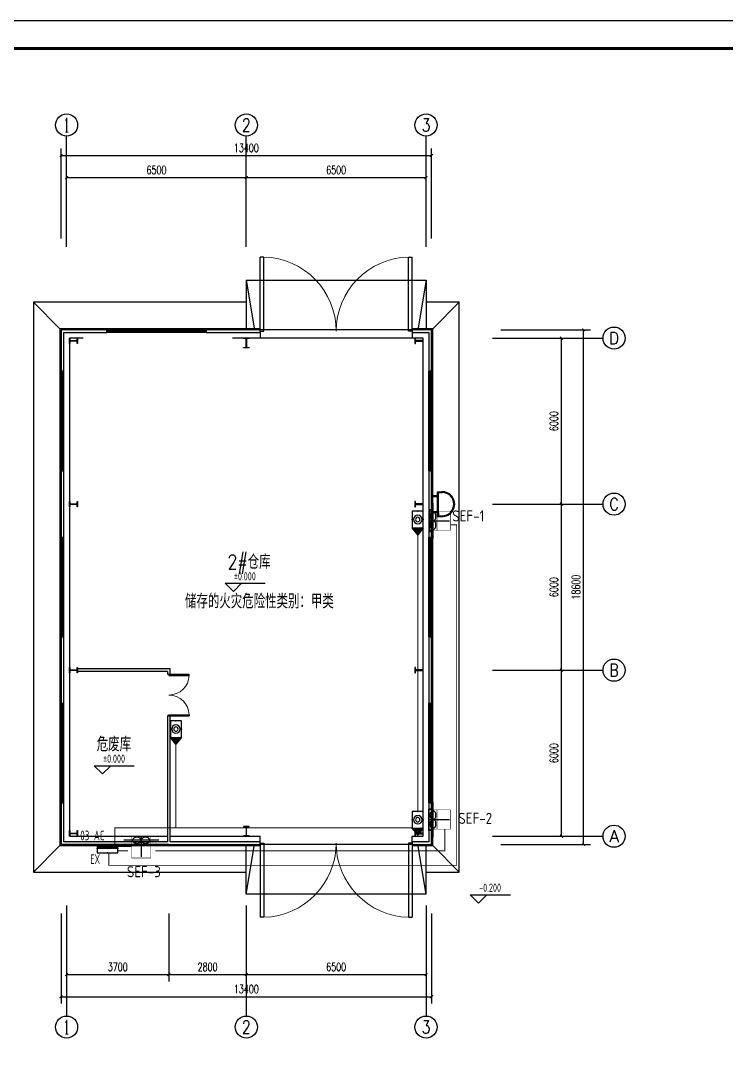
# Model space of a CAD drawing. Extents: x 1151645 to 1632247, y -116298 to 25377.
# Drawn here: x 1447009 to 1472523, y -79163 to -41598 of the extents above; entities that cross this region are included whole.
import ezdxf
from ezdxf.enums import TextEntityAlignment as Align

# ---------------------------------------------------------------- set-up
doc = ezdxf.new("R2010")
doc.units = 0
doc.header["$LTSCALE"] = 1000
doc.header["$MEASUREMENT"] = 0
doc.linetypes.add('CENTER2', pattern=[1.125, 0.75, -0.125, 0.125, -0.125])
doc.layers.get('0').update_dxf_attribs({"linetype": 'CONTINUOUS'})
doc.layers.get('Defpoints').update_dxf_attribs({"linetype": 'CONTINUOUS'})
for name, color, linetype in [('AXIS_TEXT', 7, 'CONTINUOUS'), ('DUCT-排烟中心线', 5, 'CENTER2'), ('DUCT-排烟管', 2, 'CONTINUOUS'), ('EQUIP-照明', 3, 'CONTINUOUS'), ('EQUIP-箱柜', 3, 'CONTINUOUS'), ('PUB_TITLE', 4, 'CONTINUOUS'), ('TH_TEXT', 7, 'CONTINUOUS'), ('WIRE-照明', 1, 'CONTINUOUS'), ('建筑底图', 251, 'CONTINUOUS'), ('电气文字', 7, 'CONTINUOUS')]:
    doc.layers.add(name, color=color, linetype=linetype)
doc.styles.add('_HZTXT', font='txt.shx', dxfattribs={"width": 0.8, "bigfont": 'HZTXT.shx'})
doc.styles.add('_TCH_AXIS', font='COMPLEX', dxfattribs={"bigfont": 'GBCBIG'})
doc.styles.add('_TCH_DIM', font='sceie.shx', dxfattribs={"bigfont": 'sceic.shx'})
doc.styles.add('_TCH_DIM_T3', font='SIMPLEX', dxfattribs={"width": 0.705882, "bigfont": 'GBCBIG'})
doc.styles.add('_TEL_DIM', font='SIMPLEX', dxfattribs={"width": 0.8, "height": 3.5, "bigfont": 'HZTXT'})
doc.styles.add('COMPLEX', font='COMPLEX')
doc.styles.add('SCEI', font='sceie.shx', dxfattribs={"width": 0.75, "bigfont": 'sceic.shx'})
doc.styles.add('sceie', font='sceie.shx', dxfattribs={"width": 0.7, "bigfont": 'sceic.shx'})
doc.styles.get("Standard").update_dxf_attribs({"font": 'GBENOR', "bigfont": 'GBCBIG'})
doc.dimstyles.new('_TCH_ARCH&&100', dxfattribs={"dimtxt": 297.5, "dimasz": 100, "dimexe": 250, "dimexo": 300, "dimgap": 126.25, "dimtad": 1, "dimdec": 0, "dimzin": 0, "dimdsep": 46, "dimtxsty": '_TCH_DIM_T3', "dimblk": 'ARCHTICK', "dimcen": 0.09, "dimclrt": 7, "dimazin": 2, "dimtfac": 1, "dimtdec": 0, "dimtix": 1, "dimtmove": 2, "dimatfit": 3, "dimfxl": 0, "dimtolj": 1, "dimtzin": 0, "dimarcsym": 0})

# ---------------------------------------------------------------- blocks, each defined once
blk = doc.blocks.new('SEF-550')
at = {"color": 2}
blk.add_line((-150, 630, -5400), (-150, -630, -5400), dxfattribs=at)
at = {"color": 2, "const_width": 20, "elevation": -2700}
blk.add_lwpolyline([(-300, 350), (-300, -350)], dxfattribs=at)
for centre in [(-150, 158, -2700), (-150, -157, -2700)]:
    blk.add_ellipse(centre, major_axis=(0, -158), ratio=0.68873)
at = {"layer": 'DUCT-排烟中心线'}
blk.add_line((0, 0), (-790, 0), dxfattribs=at)
at = {"layer": 'DUCT-排烟管', "const_width": 15}
for points in [[(0, 350), (-790, 350)], [(-790, 350), (-790, -350)], [(0, -350), (0, 350)], [(-790, -350), (0, -350)]]:
    blk.add_lwpolyline(points, dxfattribs=at)
blk = doc.blocks.new('*X44')
at = {"color": 0}
for p, q in [((-250, 33), (-183, 100)), ((-250, 68), (-218, 100)), ((-247, 0), (-147, 100)), ((-212, 0), (-112, 100)), ((-177, 0), (-77, 100)), ((-141, 0), (-41, 100)), ((-106, 0), (-6, 100)), ((-71, 0), (29, 100)), ((-35, 0), (65, 100)), ((0, 0), (100, 100)), ((35, 0), (135, 100)), ((71, 0), (171, 100)), ((106, 0), (206, 100)), ((141, 0), (241, 100)), ((177, 0), (250, 73)), ((212, 0), (250, 38)), ((247, 0), (250, 3))]:
    blk.add_line(p, q, dxfattribs=at)
blk = doc.blocks.new('$equip$00002929')
for p, q in [((-0.75, 0.6), (-0.75, 0)), ((0.75, 0.6), (-0.75, 0.6)), ((-0.75, 0.3), (0.75, 0.3)), ((-0.75, 0), (0.75, 0)), ((0.75, 0), (0.75, 0.6))]:
    blk.add_line(p, q)
for points, const_width in [([(-0.75, 0.15), (0.75, 0.15)], 0.3), ([(-0.75, 0.6), (-0.75, 0), (0.75, 0), (0.75, 0.6), (-0.75, 0.6), (-0.75, 0)], 0.04)]:
    blk.add_lwpolyline(points, dxfattribs=dict(const_width=const_width))
for p in [(-0.75, 0.3), (0, 0.6), (0, 0), (0.75, 0.3)]:
    blk.add_point(p)
at = {"xscale": 0.00300000000061118, "yscale": 0.00300000000061118, "zscale": 0.00300000000061118}
blk.add_blockref('*X44', (0, 0), dxfattribs=at)
at = {"color": 7, "style": '_TEL_DIM', "flags": 1}
for tag in ['A', 'REMARK']:
    blk.add_attdef(tag, text='', height=0.00002, dxfattribs=at).set_placement((0, 0), align=Align.MIDDLE_CENTER)
blk = doc.blocks.new('*X41')
at = {"color": 0}
for p, q in [((23.61, 4.52), (23.72, 4.62)), ((23.85, 4.22), (24.25, 4.62)), ((24.08, 3.93), (24.78, 4.62)), ((24.32, 3.64), (25.31, 4.62)), ((24.55, 3.34), (25.84, 4.62)), ((24.79, 3.05), (26.37, 4.62)), ((25.03, 2.75), (26.9, 4.62)), ((25.26, 2.46), (27.43, 4.62)), ((25.5, 2.16), (25.81, 2.47))]:
    blk.add_line(p, q, dxfattribs=at)
blk = doc.blocks.new('$equip_U$00000072(DK-WAIX2)')
at = {"linetype": 'Continuous'}
for p, q in [((0, 1.7), (-0.4, 1.2)), ((0.4, 1.2), (0, 1.7)), ((-0.4, 0), (-0.4, 1.2)), ((-0.4, 1.2), (0.4, 1.2)), ((0.4, 1.2), (0.4, 0)), ((0.4, 0), (-0.4, 0))]:
    blk.add_line(p, q, dxfattribs=at)
for radius in [0.307, 0.16]:
    blk.add_circle((0.001, 0.597), radius, dxfattribs=at)
for p in [(0, 1.7), (-0.4, 0.6), (0, 0), (0.4, 0.6)]:
    blk.add_point(p)
at = {"linetype": 'Continuous', "xscale": 0.2, "yscale": 0.2, "zscale": 0.2, "rotation": 180}
blk.add_blockref('*X41', (5.106, 2.125), dxfattribs=at)
at = {"color": 7, "style": '_TEL_DIM', "flags": 1}
for tag in ['A', 'REMARK']:
    blk.add_attdef(tag, text='', height=0.00002, dxfattribs=at).set_placement((0, 0), align=Align.MIDDLE_CENTER)
blk = doc.blocks.new('$equip_U$00000072(WIN-01803291107)')
at = {"ltscale": 100}
blk.add_point((0.001, -0.597), dxfattribs=at)
at = {"xscale": -1}
blk.add_blockref('$equip_U$00000072(DK-WAIX2)', (0.001, -0.597), dxfattribs=at)
at = {"color": 7, "style": '_TEL_DIM', "flags": 1}
for tag in ['A', 'REMARK']:
    blk.add_attdef(tag, text='', height=0.00002, dxfattribs=at).set_placement((0, 0), align=Align.MIDDLE_CENTER)
blk = doc.blocks.new('_AXISO')
blk.add_circle((0, 0), 0.5)
at = {"layer": 'AXIS_TEXT', "style": 'COMPLEX', "width": 1.041667}
blk.add_attdef('A', text='', height=0.56, dxfattribs=at).set_placement((-0.25, -0.28), (0.25, -0.28), align=Align.FIT)
blk = doc.blocks.new('$DorLib2D$00000002')
for p, q in [((-0.5, 0), (-0.5, 0.4875)), ((-0.475, 0.4875), (-0.5, 0.4875)), ((-0.475, 0), (-0.475, 0.4875)), ((0.475, 0), (0.475, 0.4875)), ((0.475, 0.4875), (0.5, 0.4875)), ((0.5, 0), (0.5, 0.4875)), ((-0.5, 0), (-0.475, 0)), ((0.5, 0), (0.475, 0))]:
    blk.add_line(p, q)
at = {"lineweight": 13}
for centre, start, end in [((-0.4875, 0), 0, 88.53072), ((0.4875, 0), 91.46928, 180)]:
    blk.add_arc(centre, 0.4875, start, end, dxfattribs=at)
blk = doc.blocks.new('$TCHSYS$WIN2D')
for p, q in [((-0.5, 0.5), (0.5, 0.5)), ((-0.5, 0.5), (-0.5, -0.5)), ((0.5, 0.5), (0.5, -0.5)), ((0.5, 0.167), (-0.5, 0.167)), ((0.5, -0.167), (-0.5, -0.167)), ((-0.5, -0.5), (0.5, -0.5))]:
    blk.add_line(p, q)
blk = doc.blocks.new('_ArchTick')
at = {"color": 0, "linetype": 'ByBlock', "const_width": 0.4}
blk.add_lwpolyline([(-0.5, -0.5), (0.5, 0.5)], dxfattribs=at)
blk = doc.blocks.new('*D163')
at = {"layer": 'Defpoints', "color": 0, "transparency": 16777216}
for p in [(1455166, -47267), (1448666, -49767), (1455166, -49767)]:
    blk.add_point(p, dxfattribs=at)
at = {"layer": '建筑底图', "color": 0, "lineweight": -2, "transparency": 16777216}
for p, q in [((1448666, -49467), (1448666, -47017)), ((1448666, -47267), (1455166, -47267)), ((1455166, -49467), (1455166, -47017))]:
    blk.add_line(p, q, dxfattribs=at)
at = {"layer": '建筑底图', "color": 0, "lineweight": -2, "transparency": 16777216, "xscale": 100, "yscale": 100, "zscale": 100, "rotation": 180}
blk.add_blockref('_ArchTick', (1448666, -47267), dxfattribs=at)
at = {"layer": '建筑底图', "color": 0, "lineweight": -2, "transparency": 16777216, "xscale": 100, "yscale": 100, "zscale": 100}
blk.add_blockref('_ArchTick', (1455166, -47267), dxfattribs=at)
at = {"layer": '建筑底图', "color": 7, "transparency": 16777216, "insert": (1451916, -46992), "char_height": 297.5, "attachment_point": 5, "style": '_TCH_DIM_T3'}
blk.add_mtext('\\A1;6500', dxfattribs=at)
blk = doc.blocks.new('*D164')
at = {"layer": 'Defpoints', "color": 0, "transparency": 16777216}
for p in [(1461666, -47267), (1455166, -49767), (1461666, -49767)]:
    blk.add_point(p, dxfattribs=at)
at = {"layer": '建筑底图', "color": 0, "lineweight": -2, "transparency": 16777216}
for p, q in [((1455166, -49467), (1455166, -47017)), ((1455166, -47267), (1461666, -47267)), ((1461666, -49467), (1461666, -47017))]:
    blk.add_line(p, q, dxfattribs=at)
at = {"layer": '建筑底图', "color": 0, "lineweight": -2, "transparency": 16777216, "xscale": 100, "yscale": 100, "zscale": 100, "rotation": 180}
blk.add_blockref('_ArchTick', (1455166, -47267), dxfattribs=at)
at = {"layer": '建筑底图', "color": 0, "lineweight": -2, "transparency": 16777216, "xscale": 100, "yscale": 100, "zscale": 100}
blk.add_blockref('_ArchTick', (1461666, -47267), dxfattribs=at)
at = {"layer": '建筑底图', "color": 7, "transparency": 16777216, "insert": (1458416, -46992), "char_height": 297.5, "attachment_point": 5, "style": '_TCH_DIM_T3'}
blk.add_mtext('\\A1;6500', dxfattribs=at)
blk = doc.blocks.new('*D165')
at = {"layer": 'Defpoints', "color": 0, "transparency": 16777216}
for p in [(1461866, -46467), (1448466, -49767), (1461866, -49767)]:
    blk.add_point(p, dxfattribs=at)
at = {"layer": '建筑底图', "color": 0, "lineweight": -2, "transparency": 16777216}
for p, q in [((1448466, -49467), (1448466, -46217)), ((1448466, -46467), (1461866, -46467)), ((1461866, -49467), (1461866, -46217))]:
    blk.add_line(p, q, dxfattribs=at)
at = {"layer": '建筑底图', "color": 0, "lineweight": -2, "transparency": 16777216, "xscale": 100, "yscale": 100, "zscale": 100, "rotation": 180}
blk.add_blockref('_ArchTick', (1448466, -46467), dxfattribs=at)
at = {"layer": '建筑底图', "color": 0, "lineweight": -2, "transparency": 16777216, "xscale": 100, "yscale": 100, "zscale": 100}
blk.add_blockref('_ArchTick', (1461866, -46467), dxfattribs=at)
at = {"layer": '建筑底图', "color": 7, "transparency": 16777216, "insert": (1455166, -46192), "char_height": 297.5, "attachment_point": 5, "style": '_TCH_DIM_T3'}
blk.add_mtext('\\A1;13400', dxfattribs=at)
blk = doc.blocks.new('*D166')
at = {"layer": 'Defpoints', "color": 0, "transparency": 16777216}
for p in [(1448666, -73567), (1452366, -73567), (1452366, -76067)]:
    blk.add_point(p, dxfattribs=at)
at = {"layer": '建筑底图', "color": 0, "lineweight": -2, "transparency": 16777216}
for p, q in [((1448666, -73867), (1448666, -76317)), ((1452366, -73867), (1452366, -76317)), ((1448666, -76067), (1452366, -76067))]:
    blk.add_line(p, q, dxfattribs=at)
at = {"layer": '建筑底图', "color": 0, "lineweight": -2, "transparency": 16777216, "xscale": 100, "yscale": 100, "zscale": 100, "rotation": 180}
blk.add_blockref('_ArchTick', (1448666, -76067), dxfattribs=at)
at = {"layer": '建筑底图', "color": 0, "lineweight": -2, "transparency": 16777216, "xscale": 100, "yscale": 100, "zscale": 100}
blk.add_blockref('_ArchTick', (1452366, -76067), dxfattribs=at)
at = {"layer": '建筑底图', "color": 7, "transparency": 16777216, "insert": (1450516, -75792), "char_height": 297.5, "attachment_point": 5, "style": '_TCH_DIM_T3'}
blk.add_mtext('\\A1;3700', dxfattribs=at)
blk = doc.blocks.new('*D167')
at = {"layer": 'Defpoints', "color": 0, "transparency": 16777216}
for p in [(1452366, -73567), (1455166, -73567), (1455166, -76067)]:
    blk.add_point(p, dxfattribs=at)
at = {"layer": '建筑底图', "color": 0, "lineweight": -2, "transparency": 16777216}
for p, q in [((1452366, -73867), (1452366, -76317)), ((1455166, -73867), (1455166, -76317)), ((1452366, -76067), (1455166, -76067))]:
    blk.add_line(p, q, dxfattribs=at)
at = {"layer": '建筑底图', "color": 0, "lineweight": -2, "transparency": 16777216, "xscale": 100, "yscale": 100, "zscale": 100, "rotation": 180}
blk.add_blockref('_ArchTick', (1452366, -76067), dxfattribs=at)
at = {"layer": '建筑底图', "color": 0, "lineweight": -2, "transparency": 16777216, "xscale": 100, "yscale": 100, "zscale": 100}
blk.add_blockref('_ArchTick', (1455166, -76067), dxfattribs=at)
at = {"layer": '建筑底图', "color": 7, "transparency": 16777216, "insert": (1453766, -75792), "char_height": 297.5, "attachment_point": 5, "style": '_TCH_DIM_T3'}
blk.add_mtext('\\A1;2800', dxfattribs=at)
blk = doc.blocks.new('*D168')
at = {"layer": 'Defpoints', "color": 0, "transparency": 16777216}
for p in [(1455166, -73567), (1461666, -73567), (1461666, -76067)]:
    blk.add_point(p, dxfattribs=at)
at = {"layer": '建筑底图', "color": 0, "lineweight": -2, "transparency": 16777216}
for p, q in [((1455166, -73867), (1455166, -76317)), ((1461666, -73867), (1461666, -76317)), ((1455166, -76067), (1461666, -76067))]:
    blk.add_line(p, q, dxfattribs=at)
at = {"layer": '建筑底图', "color": 0, "lineweight": -2, "transparency": 16777216, "xscale": 100, "yscale": 100, "zscale": 100, "rotation": 180}
blk.add_blockref('_ArchTick', (1455166, -76067), dxfattribs=at)
at = {"layer": '建筑底图', "color": 0, "lineweight": -2, "transparency": 16777216, "xscale": 100, "yscale": 100, "zscale": 100}
blk.add_blockref('_ArchTick', (1461666, -76067), dxfattribs=at)
at = {"layer": '建筑底图', "color": 7, "transparency": 16777216, "insert": (1458416, -75792), "char_height": 297.5, "attachment_point": 5, "style": '_TCH_DIM_T3'}
blk.add_mtext('\\A1;6500', dxfattribs=at)
blk = doc.blocks.new('*D169')
at = {"layer": 'Defpoints', "color": 0, "transparency": 16777216}
for p in [(1448466, -73567), (1461866, -73567), (1461866, -76867)]:
    blk.add_point(p, dxfattribs=at)
at = {"layer": '建筑底图', "color": 0, "lineweight": -2, "transparency": 16777216}
for p, q in [((1448466, -73867), (1448466, -77117)), ((1461866, -73867), (1461866, -77117)), ((1448466, -76867), (1461866, -76867))]:
    blk.add_line(p, q, dxfattribs=at)
at = {"layer": '建筑底图', "color": 0, "lineweight": -2, "transparency": 16777216, "xscale": 100, "yscale": 100, "zscale": 100, "rotation": 180}
blk.add_blockref('_ArchTick', (1448466, -76867), dxfattribs=at)
at = {"layer": '建筑底图', "color": 0, "lineweight": -2, "transparency": 16777216, "xscale": 100, "yscale": 100, "zscale": 100}
blk.add_blockref('_ArchTick', (1461866, -76867), dxfattribs=at)
at = {"layer": '建筑底图', "color": 7, "transparency": 16777216, "insert": (1455166, -76592), "char_height": 297.5, "attachment_point": 5, "style": '_TCH_DIM_T3'}
blk.add_mtext('\\A1;13400', dxfattribs=at)
blk = doc.blocks.new('*D170')
at = {"layer": 'Defpoints', "color": 0, "transparency": 16777216}
for p in [(1464066, -53067), (1466566, -53067), (1464066, -59067)]:
    blk.add_point(p, dxfattribs=at)
at = {"layer": '建筑底图', "color": 0, "lineweight": -2, "transparency": 16777216}
for p, q in [((1464366, -53067), (1466816, -53067)), ((1466566, -59067), (1466566, -53067)), ((1464366, -59067), (1466816, -59067))]:
    blk.add_line(p, q, dxfattribs=at)
at = {"layer": '建筑底图', "color": 0, "lineweight": -2, "transparency": 16777216, "xscale": 100, "yscale": 100, "zscale": 100}
for p, rotation in [((1466566, -53067), 90), ((1466566, -59067), 270)]:
    blk.add_blockref('_ArchTick', p, dxfattribs=dict(at, rotation=rotation))
at = {"layer": '建筑底图', "color": 7, "transparency": 16777216, "insert": (1466291, -56067), "char_height": 297.5, "attachment_point": 5, "rotation": 90, "style": '_TCH_DIM_T3'}
blk.add_mtext('\\A1;6000', dxfattribs=at)
blk = doc.blocks.new('*D171')
at = {"layer": 'Defpoints', "color": 0, "transparency": 16777216}
for p in [(1464066, -59067), (1466566, -59067), (1464066, -65067)]:
    blk.add_point(p, dxfattribs=at)
at = {"layer": '建筑底图', "color": 0, "lineweight": -2, "transparency": 16777216}
for p, q in [((1464366, -59067), (1466816, -59067)), ((1466566, -65067), (1466566, -59067)), ((1464366, -65067), (1466816, -65067))]:
    blk.add_line(p, q, dxfattribs=at)
at = {"layer": '建筑底图', "color": 0, "lineweight": -2, "transparency": 16777216, "xscale": 100, "yscale": 100, "zscale": 100}
for p, rotation in [((1466566, -59067), 90), ((1466566, -65067), 270)]:
    blk.add_blockref('_ArchTick', p, dxfattribs=dict(at, rotation=rotation))
at = {"layer": '建筑底图', "color": 7, "transparency": 16777216, "insert": (1466291, -62067), "char_height": 297.5, "attachment_point": 5, "rotation": 90, "style": '_TCH_DIM_T3'}
blk.add_mtext('\\A1;6000', dxfattribs=at)
blk = doc.blocks.new('*D172')
at = {"layer": 'Defpoints', "color": 0, "transparency": 16777216}
for p in [(1464066, -65067), (1466566, -65067), (1464066, -71067)]:
    blk.add_point(p, dxfattribs=at)
at = {"layer": '建筑底图', "color": 0, "lineweight": -2, "transparency": 16777216}
for p, q in [((1464366, -65067), (1466816, -65067)), ((1466566, -71067), (1466566, -65067)), ((1464366, -71067), (1466816, -71067))]:
    blk.add_line(p, q, dxfattribs=at)
at = {"layer": '建筑底图', "color": 0, "lineweight": -2, "transparency": 16777216, "xscale": 100, "yscale": 100, "zscale": 100}
for p, rotation in [((1466566, -65067), 90), ((1466566, -71067), 270)]:
    blk.add_blockref('_ArchTick', p, dxfattribs=dict(at, rotation=rotation))
at = {"layer": '建筑底图', "color": 7, "transparency": 16777216, "insert": (1466291, -68067), "char_height": 297.5, "attachment_point": 5, "rotation": 90, "style": '_TCH_DIM_T3'}
blk.add_mtext('\\A1;6000', dxfattribs=at)
blk = doc.blocks.new('*D173')
at = {"layer": 'Defpoints', "color": 0, "transparency": 16777216}
for p in [(1464066, -52767), (1467366, -52767), (1464066, -71367)]:
    blk.add_point(p, dxfattribs=at)
at = {"layer": '建筑底图', "color": 0, "lineweight": -2, "transparency": 16777216}
for p, q in [((1464366, -52767), (1467616, -52767)), ((1467366, -71367), (1467366, -52767)), ((1464366, -71367), (1467616, -71367))]:
    blk.add_line(p, q, dxfattribs=at)
at = {"layer": '建筑底图', "color": 0, "lineweight": -2, "transparency": 16777216, "xscale": 100, "yscale": 100, "zscale": 100}
for p, rotation in [((1467366, -52767), 90), ((1467366, -71367), 270)]:
    blk.add_blockref('_ArchTick', p, dxfattribs=dict(at, rotation=rotation))
at = {"layer": '建筑底图', "color": 7, "transparency": 16777216, "insert": (1467091, -62067), "char_height": 297.5, "attachment_point": 5, "rotation": 90, "style": '_TCH_DIM_T3'}
blk.add_mtext('\\A1;18600', dxfattribs=at)

msp = doc.modelspace()

# ---------------------------------------------------------------- hatches: boundary and pattern name
at = {"layer": '建筑底图'}
for points in [[(1448466.2, -52766.8), (1448466.2, -54266.8), (1448496.2, -54236.8), (1448496.2, -52796.8)], [(1450116.2, -52766.8), (1448466.2, -52766.8), (1448496.2, -52796.8), (1450086.2, -52796.8)], [(1448566.2, -54266.8), (1448566.2, -52866.8), (1448536.2, -52836.8), (1448536.2, -54236.8)], [(1448566.2, -52866.8), (1450116.2, -52866.8), (1450086.2, -52836.8), (1448536.2, -52836.8)], [(1450116.2, -52866.8), (1450116.2, -52766.8), (1450086.2, -52796.8), (1450086.2, -52836.8)], [(1455666.2, -52766.8), (1453716.2, -52766.8), (1453746.2, -52796.8), (1455636.2, -52796.8)], [(1453716.2, -52766.8), (1453716.2, -52866.8), (1453746.2, -52836.8), (1453746.2, -52796.8)], [(1453716.2, -52866.8), (1455666.2, -52866.8), (1455636.2, -52836.8), (1453746.2, -52836.8)], [(1455666.2, -52866.8), (1455666.2, -52766.8), (1455636.2, -52796.8), (1455636.2, -52836.8)], [(1461866.2, -52766.8), (1461166.2, -52766.8), (1461196.2, -52796.8), (1461836.2, -52796.8)], [(1461166.2, -52766.8), (1461166.2, -52866.8), (1461196.2, -52836.8), (1461196.2, -52796.8)], [(1461166.2, -52866.8), (1461766.2, -52866.8), (1461796.2, -52836.8), (1461196.2, -52836.8)], [(1461766.2, -52866.8), (1461766.2, -54266.8), (1461796.2, -54236.8), (1461796.2, -52836.8)], [(1461866.2, -54266.8), (1461866.2, -52766.8), (1461836.2, -52796.8), (1461836.2, -54236.8)], [(1449050.2, -53156.8), (1449050.2, -53066.8), (1449066.2, -53066.8), (1449066.2, -53266.8), (1449050.2, -53266.8), (1449050.2, -53176.8), (1448782.2, -53176.8), (1448782.2, -53266.8), (1448766.2, -53266.8), (1448766.2, -53066.8), (1448782.2, -53066.8), (1448782.2, -53156.8)], [(1455156.3, -53082.8), (1455066.3, -53082.8), (1455066.3, -53066.8), (1455266.3, -53066.8), (1455266.3, -53082.8), (1455176.3, -53082.8), (1455176.3, -53400.8), (1455266.3, -53400.8), (1455266.3, -53416.8), (1455066.3, -53416.8), (1455066.3, -53400.8), (1455156.3, -53400.8)], [(1461282.2, -53156.8), (1461282.2, -53066.8), (1461266.2, -53066.8), (1461266.2, -53266.8), (1461282.2, -53266.8), (1461282.2, -53176.8), (1461550.2, -53176.8), (1461550.2, -53266.8), (1461566.2, -53266.8), (1461566.2, -53066.8), (1461550.2, -53066.8), (1461550.2, -53156.8)], [(1448466.2, -54266.8), (1448566.2, -54266.8), (1448536.2, -54236.8), (1448496.2, -54236.8)], [(1461766.2, -54266.8), (1461866.2, -54266.8), (1461836.2, -54236.8), (1461796.2, -54236.8)], [(1448566.2, -57866.8), (1448466.2, -57866.8), (1448496.2, -57896.8), (1448536.2, -57896.8)], [(1448466.2, -57866.8), (1448466.2, -60266.8), (1448496.2, -60236.8), (1448496.2, -57896.8)], [(1448566.2, -60266.8), (1448566.2, -57866.8), (1448536.2, -57896.8), (1448536.2, -60236.8)], [(1461866.2, -57866.8), (1461766.2, -57866.8), (1461796.2, -57896.8), (1461836.2, -57896.8)], [(1461766.2, -57866.8), (1461766.2, -60266.8), (1461796.2, -60236.8), (1461796.2, -57896.8)], [(1461866.2, -60266.8), (1461866.2, -57866.8), (1461836.2, -57896.8), (1461836.2, -60236.8)], [(1449050.2, -59056.8), (1449050.2, -58966.8), (1449066.2, -58966.8), (1449066.2, -59166.8), (1449050.2, -59166.8), (1449050.2, -59076.8), (1448782.2, -59076.8), (1448782.2, -59166.8), (1448766.2, -59166.8), (1448766.2, -58966.8), (1448782.2, -58966.8), (1448782.2, -59056.8)], [(1461282.2, -59056.8), (1461282.2, -58966.8), (1461266.2, -58966.8), (1461266.2, -59166.8), (1461282.2, -59166.8), (1461282.2, -59076.8), (1461550.2, -59076.8), (1461550.2, -59166.8), (1461566.2, -59166.8), (1461566.2, -58966.8), (1461550.2, -58966.8), (1461550.2, -59056.8)], [(1448466.2, -60266.8), (1448566.2, -60266.8), (1448536.2, -60236.8), (1448496.2, -60236.8)], [(1461766.2, -60266.8), (1461866.2, -60266.8), (1461836.2, -60236.8), (1461796.2, -60236.8)], [(1448566.2, -63866.8), (1448466.2, -63866.8), (1448496.2, -63896.8), (1448536.2, -63896.8)], [(1448466.2, -63866.8), (1448466.2, -66266.8), (1448496.2, -66236.8), (1448496.2, -63896.8)], [(1448566.2, -66266.8), (1448566.2, -63866.8), (1448536.2, -63896.8), (1448536.2, -66236.8)], [(1461866.2, -63866.8), (1461766.2, -63866.8), (1461796.2, -63896.8), (1461836.2, -63896.8)], [(1461766.2, -63866.8), (1461766.2, -66266.8), (1461796.2, -66236.8), (1461796.2, -63896.8)], [(1461866.2, -66266.8), (1461866.2, -63866.8), (1461836.2, -63896.8), (1461836.2, -66236.8)], [(1449050.2, -65056.8), (1449050.2, -64966.8), (1449066.2, -64966.8), (1449066.2, -65166.8), (1449050.2, -65166.8), (1449050.2, -65076.8), (1448782.2, -65076.8), (1448782.2, -65166.8), (1448766.2, -65166.8), (1448766.2, -64966.8), (1448782.2, -64966.8), (1448782.2, -65056.8)], [(1461282.2, -65056.8), (1461282.2, -64966.8), (1461266.2, -64966.8), (1461266.2, -65166.8), (1461282.2, -65166.8), (1461282.2, -65076.8), (1461550.2, -65076.8), (1461550.2, -65166.8), (1461566.2, -65166.8), (1461566.2, -64966.8), (1461550.2, -64966.8), (1461550.2, -65056.8)], [(1452416.2, -65016.8), (1449066.2, -65016.8), (1449066.2, -65046.8), (1452386.2, -65046.8)], [(1449066.2, -65116.8), (1449066.2, -65016.8), (1449096.2, -65016.8), (1449096.2, -65116.8)], [(1452316.2, -65116.8), (1449066.2, -65116.8), (1449066.2, -65086.8), (1452346.2, -65086.8)], [(1452316.2, -65116.8), (1452316.2, -65216.8), (1452336.2, -65196.8), (1452336.2, -65096.8)], [(1452316.2, -65216.8), (1452416.2, -65216.8), (1452396.2, -65196.8), (1452336.2, -65196.8)], [(1452416.2, -65216.8), (1452416.2, -65016.8), (1452396.2, -65036.8), (1452396.2, -65196.8)], [(1448466.2, -66266.8), (1448566.2, -66266.8), (1448536.2, -66236.8), (1448496.2, -66236.8)], [(1461766.2, -66266.8), (1461866.2, -66266.8), (1461836.2, -66236.8), (1461796.2, -66236.8)], [(1452416.2, -66716.8), (1452316.2, -66716.8), (1452336.2, -66736.8), (1452396.2, -66736.8)], [(1452316.2, -66716.8), (1452316.2, -71266.8), (1452336.2, -71286.8), (1452336.2, -66736.8)], [(1452416.2, -71266.8), (1452416.2, -66716.8), (1452396.2, -66736.8), (1452396.2, -71286.8)], [(1448566.2, -69866.8), (1448466.2, -69866.8), (1448496.2, -69896.8), (1448536.2, -69896.8)], [(1448466.2, -69866.8), (1448466.2, -71366.8), (1448496.2, -71336.8), (1448496.2, -69896.8)], [(1448566.2, -71266.8), (1448566.2, -69866.8), (1448536.2, -69896.8), (1448536.2, -71296.8)], [(1461866.2, -69866.8), (1461766.2, -69866.8), (1461796.2, -69896.8), (1461836.2, -69896.8)], [(1461766.2, -69866.8), (1461766.2, -71266.8), (1461796.2, -71296.8), (1461796.2, -69896.8)], [(1461866.2, -71366.8), (1461866.2, -69866.8), (1461836.2, -69896.8), (1461836.2, -71336.8)], [(1449050.2, -70956.8), (1449050.2, -70866.8), (1449066.2, -70866.8), (1449066.2, -71066.8), (1449050.2, -71066.8), (1449050.2, -70976.8), (1448782.2, -70976.8), (1448782.2, -71066.8), (1448766.2, -71066.8), (1448766.2, -70866.8), (1448782.2, -70866.8), (1448782.2, -70956.8)], [(1455156.3, -71050.8), (1455066.3, -71050.8), (1455066.3, -71066.8), (1455266.3, -71066.8), (1455266.3, -71050.8), (1455176.3, -71050.8), (1455176.3, -70732.8), (1455266.3, -70732.8), (1455266.3, -70716.8), (1455066.3, -70716.8), (1455066.3, -70732.8), (1455156.3, -70732.8)], [(1461282.2, -70956.8), (1461282.2, -70866.8), (1461266.2, -70866.8), (1461266.2, -71066.8), (1461282.2, -71066.8), (1461282.2, -70976.8), (1461550.2, -70976.8), (1461550.2, -71066.8), (1461566.2, -71066.8), (1461566.2, -70866.8), (1461550.2, -70866.8), (1461550.2, -70956.8)], [(1452366.2, -71366.8), (1448466.2, -71366.8), (1448496.2, -71336.8), (1452366.2, -71336.8)], [(1452316.2, -71266.8), (1448566.2, -71266.8), (1448536.2, -71296.8), (1452346.2, -71296.8)], [(1452366.2, -71366.8), (1455666.2, -71366.8), (1455636.2, -71336.8), (1452366.2, -71336.8)], [(1455666.2, -71266.8), (1452416.2, -71266.8), (1452386.2, -71296.8), (1455636.2, -71296.8)], [(1455666.2, -71366.8), (1455666.2, -71266.8), (1455636.2, -71296.8), (1455636.2, -71336.8)], [(1461766.2, -71266.8), (1461166.2, -71266.8), (1461196.2, -71296.8), (1461796.2, -71296.8)], [(1461166.2, -71266.8), (1461166.2, -71366.8), (1461196.2, -71336.8), (1461196.2, -71296.8)], [(1461166.2, -71366.8), (1461866.2, -71366.8), (1461836.2, -71336.8), (1461196.2, -71336.8)]]:
    msp.add_hatch(color=256, dxfattribs=at).paths.add_polyline_path(points)

# ---------------------------------------------------------------- linework, layer by layer
at = {"layer": 'PUB_TITLE', "color": 4}
msp.add_lwpolyline([(1433643.5, -100998.1), (1517743.5, -100998.1), (1517743.5, -41598.1), (1433643.5, -41598.1)], close=True, dxfattribs=at)
at = {"layer": 'PUB_TITLE', "color": 4, "const_width": 100}
msp.add_lwpolyline([(1436143.5, -99998.1), (1516743.5, -99998.1), (1516743.5, -42598.1), (1436143.5, -42598.1)], close=True, dxfattribs=at)
at = {"layer": 'WIRE-照明', "color": 2, "const_width": 35}
for points in [[(1450195.7, -71666.8), (1450195.7, -72119.9), (1462773.3, -72119.9), (1462773.3, -59818.9), (1462556.1, -59818.9)], [(1461366.2, -70172.6), (1461366.2, -60140.8)], [(1452619.3, -70762.9), (1452619.3, -67747)], [(1461166.2, -70762.9), (1450413.2, -70762.9), (1450413.2, -71366.8)], [(1451878.3, -71599), (1462347.9, -71599), (1462347.9, -70816.8)], [(1450523.1, -71435.4), (1451016.2, -71435.4)], [(1450523.1, -71599), (1450890.3, -71599)]]:
    msp.add_lwpolyline(points, dxfattribs=at)
at = {"layer": 'WIRE-照明', "color": 0, "const_width": 35}
msp.add_lwpolyline([(1451723.8, -70762.9), (1451703.4, -70762.9)], dxfattribs=at)
at = {"layer": '建筑底图'}
for p, q in [((1448666.2, -49766.8), (1448666.2, -45766.8)), ((1455166.2, -49766.8), (1455166.2, -45766.8)), ((1461666.2, -49766.8), (1461666.2, -45766.8)), ((1455166.2, -50966.8), (1461666.2, -50966.8)), ((1455166.2, -50966.8), (1455466.2, -52766.8)), ((1455166.2, -50966.8), (1455166.2, -52766.8)), ((1461666.2, -50966.8), (1461366.2, -52766.8)), ((1461666.2, -50966.8), (1461666.2, -52766.8)), ((1448426.2, -52726.8), (1447466.2, -51766.8)), ((1461906.2, -52726.8), (1462866.2, -51766.8)), ((1448466.2, -52766.8), (1448466.2, -54266.8)), ((1450116.2, -52766.8), (1448466.2, -52766.8)), ((1448566.2, -54266.8), (1448566.2, -52866.8)), ((1448566.2, -52866.8), (1450116.2, -52866.8)), ((1450116.2, -52866.8), (1450116.2, -52766.8)), ((1455666.2, -52766.8), (1453716.2, -52766.8)), ((1453716.2, -52766.8), (1453716.2, -52866.8)), ((1453716.2, -52866.8), (1455666.2, -52866.8)), ((1455666.2, -52766.8), (1455666.2, -52726.8)), ((1461166.2, -52766.8), (1455666.2, -52766.8)), ((1455666.2, -52866.8), (1455666.2, -52766.8)), ((1455666.2, -52866.8), (1455666.2, -53066.8)), ((1461166.2, -52766.8), (1461166.2, -52726.8)), ((1461866.2, -52766.8), (1461166.2, -52766.8)), ((1461166.2, -52766.8), (1461166.2, -52866.8)), ((1461166.2, -52866.8), (1461166.2, -53066.8)), ((1461166.2, -52866.8), (1461766.2, -52866.8)), ((1461766.2, -52866.8), (1461766.2, -54266.8)), ((1461866.2, -54266.8), (1461866.2, -52766.8)), ((1464066.2, -53066.8), (1468066.2, -53066.8)), ((1448466.2, -54266.8), (1448566.2, -54266.8)), ((1461766.2, -54266.8), (1461866.2, -54266.8)), ((1448566.2, -57866.8), (1448466.2, -57866.8)), ((1448466.2, -57866.8), (1448466.2, -60266.8)), ((1448566.2, -60266.8), (1448566.2, -57866.8)), ((1461866.2, -57866.8), (1461766.2, -57866.8)), ((1461766.2, -57866.8), (1461766.2, -60266.8)), ((1461866.2, -60266.8), (1461866.2, -57866.8)), ((1462086.2, -58617.8), (1462266.2, -58617.8)), ((1462086.2, -58766.8), (1462086.2, -58617.8)), ((1462116.2, -58646.8), (1462251.5, -58646.8)), ((1462116.2, -58766.8), (1462116.2, -58646.8)), ((1464066.2, -59066.8), (1468066.2, -59066.8)), ((1462086.2, -59366.8), (1462086.2, -59515.8)), ((1462086.2, -59515.8), (1462266.2, -59515.8)), ((1462116.2, -59366.8), (1462116.2, -59486.8)), ((1462116.2, -59486.8), (1462251.5, -59486.8)), ((1448466.2, -60266.8), (1448566.2, -60266.8)), ((1461766.2, -60266.8), (1461866.2, -60266.8)), ((1454696.5, -62228), (1454396.5, -61928)), ((1454396.5, -61928), (1455846.5, -61928)), ((1454696.5, -62228), (1454996.5, -61928)), ((1448566.2, -63866.8), (1448466.2, -63866.8)), ((1448466.2, -63866.8), (1448466.2, -66266.8)), ((1448566.2, -66266.8), (1448566.2, -63866.8)), ((1461866.2, -63866.8), (1461766.2, -63866.8)), ((1461766.2, -63866.8), (1461766.2, -66266.8)), ((1461866.2, -66266.8), (1461866.2, -63866.8)), ((1452416.2, -65016.8), (1449066.2, -65016.8)), ((1449066.2, -65116.8), (1449066.2, -65016.8)), ((1452316.2, -65116.8), (1449066.2, -65116.8)), ((1452316.2, -65116.8), (1452316.2, -65216.8)), ((1452316.2, -65216.8), (1452416.2, -65216.8)), ((1452416.2, -65216.8), (1452416.2, -65016.8)), ((1464066.2, -65066.8), (1468066.2, -65066.8)), ((1448466.2, -66266.8), (1448566.2, -66266.8)), ((1461766.2, -66266.8), (1461866.2, -66266.8)), ((1452416.2, -66716.8), (1452316.2, -66716.8)), ((1452316.2, -66716.8), (1452316.2, -71266.8)), ((1452416.2, -71266.8), (1452416.2, -66716.8)), ((1449965.5, -68819.4), (1449665.5, -68519.4)), ((1449665.5, -68519.4), (1451115.5, -68519.4)), ((1449965.5, -68819.4), (1450265.5, -68519.4)), ((1448566.2, -69866.8), (1448466.2, -69866.8)), ((1448466.2, -69866.8), (1448466.2, -71366.8)), ((1448566.2, -71266.8), (1448566.2, -69866.8)), ((1461866.2, -69866.8), (1461766.2, -69866.8)), ((1461766.2, -69866.8), (1461766.2, -71266.8)), ((1461866.2, -71366.8), (1461866.2, -69866.8)), ((1452366.2, -71366.8), (1448466.2, -71366.8)), ((1452316.2, -71266.8), (1448566.2, -71266.8)), ((1452366.2, -71366.8), (1455666.2, -71366.8)), ((1455666.2, -71266.8), (1452416.2, -71266.8)), ((1455166.2, -73166.8), (1455466.2, -71366.8)), ((1455166.2, -73166.8), (1455166.2, -71366.8)), ((1455666.2, -71266.8), (1455666.2, -71066.8)), ((1455666.2, -71366.8), (1455666.2, -71266.8)), ((1455666.2, -71366.8), (1455666.2, -71406.8)), ((1461166.2, -71366.8), (1455666.2, -71366.8)), ((1461166.2, -71266.8), (1461166.2, -71066.8)), ((1461766.2, -71266.8), (1461166.2, -71266.8)), ((1461166.2, -71266.8), (1461166.2, -71366.8)), ((1461166.2, -71366.8), (1461166.2, -71406.8)), ((1461166.2, -71366.8), (1461866.2, -71366.8)), ((1461666.2, -73166.8), (1461366.2, -71366.8)), ((1461666.2, -73166.8), (1461666.2, -71366.8)), ((1464066.2, -71066.8), (1468066.2, -71066.8)), ((1447466.2, -72366.8), (1448426.2, -71406.8)), ((1462866.2, -72366.8), (1461906.2, -71406.8)), ((1461666.2, -73166.8), (1455166.2, -73166.8)), ((1463564.8, -73483.2), (1463264.8, -73183.2)), ((1463264.8, -73183.2), (1464714.8, -73183.2)), ((1463564.8, -73483.2), (1463864.8, -73183.2)), ((1448666.2, -73566.8), (1448666.2, -77566.8)), ((1455166.2, -73566.8), (1455166.2, -77566.8)), ((1461666.2, -73566.8), (1461666.2, -77566.8))]:
    msp.add_line(p, q, dxfattribs=at)
for points in [[(1455166.2, -51766.8), (1447466.2, -51766.8), (1447466.2, -72366.8), (1455166.2, -72366.8)], [(1461666.2, -72366.8), (1462866.2, -72366.8), (1462866.2, -51766.8), (1461666.2, -51766.8)], [(1455666.2, -52726.8), (1448426.2, -52726.8), (1448426.2, -71406.8), (1455666.2, -71406.8)], [(1461166.2, -71406.8), (1461906.2, -71406.8), (1461906.2, -52726.8), (1461166.2, -52726.8)], [(1449266.2, -53066.8), (1448766.2, -53066.8), (1448766.2, -71066.8), (1452316.2, -71066.8)], [(1461166.2, -71066.8), (1461566.2, -71066.8), (1461566.2, -53066.8), (1454666.2, -53066.8)], [(1461866.2, -59366.8), (1462116.2, -59366.8), (1462116.2, -58766.8), (1461866.2, -58766.8)], [(1461866.2, -59336.8), (1462086.2, -59336.8), (1462086.2, -58796.8), (1461866.2, -58796.8)], [(1461866.2, -60059.3), (1461866.2, -59274.3), (1461766.2, -59274.3), (1461766.2, -60059.3), (1461866.2, -60059.3)], [(1461866.2, -70074.3), (1461866.2, -70859.3), (1461766.2, -70859.3), (1461766.2, -70074.3), (1461866.2, -70074.3)], [(1451586.2, -71266.8), (1451146.2, -71266.8), (1451146.2, -71366.8), (1451586.2, -71366.8), (1451586.2, -71266.8)], [(1452416.2, -71066.8), (1455666.2, -71066.8)]]:
    msp.add_lwpolyline(points, dxfattribs=at)
for points in [[(1448766.2, -53266.8), (1448766.2, -53066.8), (1448782.2, -53066.8), (1448782.2, -53156.8), (1449050.2, -53156.8), (1449050.2, -53066.8), (1449066.2, -53066.8), (1449066.2, -53266.8), (1449050.2, -53266.8), (1449050.2, -53176.8), (1448782.2, -53176.8), (1448782.2, -53266.8)], [(1455266.3, -53416.8), (1455066.3, -53416.8), (1455066.3, -53400.8), (1455156.3, -53400.8), (1455156.3, -53082.8), (1455066.3, -53082.8), (1455066.3, -53066.8), (1455266.3, -53066.8), (1455266.3, -53082.8), (1455176.3, -53082.8), (1455176.3, -53400.8), (1455266.3, -53400.8)], [(1461566.2, -53266.8), (1461566.2, -53066.8), (1461550.2, -53066.8), (1461550.2, -53156.8), (1461282.2, -53156.8), (1461282.2, -53066.8), (1461266.2, -53066.8), (1461266.2, -53266.8), (1461282.2, -53266.8), (1461282.2, -53176.8), (1461550.2, -53176.8), (1461550.2, -53266.8)], [(1448766.2, -59166.8), (1448766.2, -58966.8), (1448782.2, -58966.8), (1448782.2, -59056.8), (1449050.2, -59056.8), (1449050.2, -58966.8), (1449066.2, -58966.8), (1449066.2, -59166.8), (1449050.2, -59166.8), (1449050.2, -59076.8), (1448782.2, -59076.8), (1448782.2, -59166.8)], [(1461566.2, -59166.8), (1461566.2, -58966.8), (1461550.2, -58966.8), (1461550.2, -59056.8), (1461282.2, -59056.8), (1461282.2, -58966.8), (1461266.2, -58966.8), (1461266.2, -59166.8), (1461282.2, -59166.8), (1461282.2, -59076.8), (1461550.2, -59076.8), (1461550.2, -59166.8)], [(1461851.2, -60044.3), (1461851.2, -59289.3), (1461781.2, -59289.3), (1461781.2, -60044.3)], [(1448766.2, -65166.8), (1448766.2, -64966.8), (1448782.2, -64966.8), (1448782.2, -65056.8), (1449050.2, -65056.8), (1449050.2, -64966.8), (1449066.2, -64966.8), (1449066.2, -65166.8), (1449050.2, -65166.8), (1449050.2, -65076.8), (1448782.2, -65076.8), (1448782.2, -65166.8)], [(1461566.2, -65166.8), (1461566.2, -64966.8), (1461550.2, -64966.8), (1461550.2, -65056.8), (1461282.2, -65056.8), (1461282.2, -64966.8), (1461266.2, -64966.8), (1461266.2, -65166.8), (1461282.2, -65166.8), (1461282.2, -65076.8), (1461550.2, -65076.8), (1461550.2, -65166.8)], [(1461851.2, -70089.3), (1461851.2, -70844.3), (1461781.2, -70844.3), (1461781.2, -70089.3)], [(1448766.2, -71066.8), (1448766.2, -70866.8), (1448782.2, -70866.8), (1448782.2, -70956.8), (1449050.2, -70956.8), (1449050.2, -70866.8), (1449066.2, -70866.8), (1449066.2, -71066.8), (1449050.2, -71066.8), (1449050.2, -70976.8), (1448782.2, -70976.8), (1448782.2, -71066.8)], [(1455266.3, -70716.8), (1455066.3, -70716.8), (1455066.3, -70732.8), (1455156.3, -70732.8), (1455156.3, -71050.8), (1455066.3, -71050.8), (1455066.3, -71066.8), (1455266.3, -71066.8), (1455266.3, -71050.8), (1455176.3, -71050.8), (1455176.3, -70732.8), (1455266.3, -70732.8)], [(1461566.2, -71066.8), (1461566.2, -70866.8), (1461550.2, -70866.8), (1461550.2, -70956.8), (1461282.2, -70956.8), (1461282.2, -70866.8), (1461266.2, -70866.8), (1461266.2, -71066.8), (1461282.2, -71066.8), (1461282.2, -70976.8), (1461550.2, -70976.8), (1461550.2, -71066.8)], [(1451571.2, -71281.8), (1451161.2, -71281.8), (1451161.2, -71351.8), (1451571.2, -71351.8)]]:
    msp.add_lwpolyline(points, close=True, dxfattribs=at)
for radius, start, end in [(450, 266.17745, 93.82255), (420, 270, 90)]:
    msp.add_arc((1462251.5, -59066.8), radius, start, end, dxfattribs=at)

# ---------------------------------------------------------------- block references
at = {"xscale": -1}
for p in [(1461766.2, -59666.8), (1461766.2, -70466.8)]:
    msp.add_blockref('SEF-550', p, dxfattribs=at)
at = {"xscale": -1, "rotation": 270}
msp.add_blockref('SEF-550', (1451366.2, -71066.8), dxfattribs=at)
at = {"layer": 'EQUIP-照明', "xscale": 500, "yscale": 500, "zscale": 500, "rotation": 179.9999999999999}
for p in [(1461366.7, -59623.1), (1452619.8, -67195.6), (1461366.7, -70471.2)]:
    msp.add_blockref('$equip_U$00000072(WIN-01803291107)', p, dxfattribs=at)
at = {"layer": 'EQUIP-箱柜', "xscale": 500, "yscale": 500, "zscale": 500, "rotation": 180}
msp.add_blockref('$equip$00002929', (1450148.1, -71366.8), dxfattribs=at)
at = {"layer": '建筑底图'}
ref = msp.add_blockref('_AXISO', (1448666.2, -45366.8), dxfattribs=dict(at, xscale=800, yscale=800, zscale=800))
ref.add_attrib('A', '1', dxfattribs={"layer": 'AXIS_TEXT', "color": 0, "height": 514.7, "style": '_TCH_AXIS'}).set_placement((1448555.9, -45624.1), (1448776.5, -45624.1), align=Align.FIT)
ref = msp.add_blockref('_AXISO', (1455166.2, -45366.8), dxfattribs=dict(at, xscale=800, yscale=800, zscale=800))
ref.add_attrib('A', '2', dxfattribs={"layer": 'AXIS_TEXT', "color": 0, "height": 465.9, "style": '_TCH_AXIS'}).set_placement((1455010.9, -45599.7), (1455321.5, -45599.7), align=Align.FIT)
ref = msp.add_blockref('_AXISO', (1461666.2, -45366.8), dxfattribs=dict(at, xscale=800, yscale=800, zscale=800))
ref.add_attrib('A', '3', dxfattribs={"layer": 'AXIS_TEXT', "color": 0, "height": 465.9, "style": '_TCH_AXIS'}).set_placement((1461510.9, -45599.7), (1461821.5, -45599.7), align=Align.FIT)
for name, p, xscale, yscale, zscale, rotation in [('$DorLib2D$00000002', (1458416.2, -52816.8), -5500, -5500, -5500, 180), ('$TCHSYS$WIN2D', (1451916.2, -52816.8), 3600, 100, 3600, 180), ('$TCHSYS$WIN2D', (1448516.2, -56066.8), 3600, -100, 3600, 90), ('$TCHSYS$WIN2D', (1461816.2, -56066.8), 3600, 100, 3600, 90), ('$TCHSYS$WIN2D', (1448516.2, -62066.8), 3600, -100, 3600, 90), ('$TCHSYS$WIN2D', (1461816.2, -62066.8), 3600, 100, 3600, 90), ('$DorLib2D$00000002', (1452366.2, -65966.8), 1500, 1500, 1500, 270), ('$TCHSYS$WIN2D', (1448516.2, -68066.8), 3600, -100, 3600, 90), ('$TCHSYS$WIN2D', (1461816.2, -68066.8), 3600, 100, 3600, 90), ('$DorLib2D$00000002', (1458416.2, -71316.8), 5500, 5500, 5500, 180)]:
    msp.add_blockref(name, p, dxfattribs=dict(at, xscale=xscale, yscale=yscale, zscale=zscale, rotation=rotation))
ref = msp.add_blockref('_AXISO', (1468466.2, -53066.8), dxfattribs=dict(at, xscale=800, yscale=800, zscale=800))
ref.add_attrib('A', 'D', dxfattribs={"layer": 'AXIS_TEXT', "color": 0, "height": 425.2, "style": '_TCH_AXIS', "width": 1.058824}).set_placement((1468284, -53279.4), (1468648.4, -53279.4), align=Align.FIT)
ref = msp.add_blockref('_AXISO', (1468466.2, -59066.8), dxfattribs=dict(at, xscale=800, yscale=800, zscale=800))
ref.add_attrib('A', 'C', dxfattribs={"layer": 'AXIS_TEXT', "color": 0, "height": 435.3, "style": '_TCH_AXIS', "width": 1.133333}).set_placement((1468290.1, -59284.4), (1468642.4, -59284.4), align=Align.FIT)
ref = msp.add_blockref('_AXISO', (1468466.2, -65066.8), dxfattribs=dict(at, xscale=800, yscale=800, zscale=800))
ref.add_attrib('A', 'B', dxfattribs={"layer": 'AXIS_TEXT', "color": 0, "height": 455.7, "style": '_TCH_AXIS', "width": 0.882353}).set_placement((1468303.5, -65294.6), (1468629, -65294.6), align=Align.FIT)
ref = msp.add_blockref('_AXISO', (1468466.2, -71066.8), dxfattribs=dict(at, xscale=800, yscale=800, zscale=800))
ref.add_attrib('A', 'A', dxfattribs={"layer": 'AXIS_TEXT', "color": 0, "height": 435.3, "style": '_TCH_AXIS', "width": 0.944444}).set_placement((1468290.1, -71284.4), (1468642.4, -71284.4), align=Align.FIT)
ref = msp.add_blockref('_AXISO', (1448666.2, -77966.8), dxfattribs=dict(at, xscale=800, yscale=800, zscale=800))
ref.add_attrib('A', '1', dxfattribs={"layer": 'AXIS_TEXT', "color": 0, "height": 514.7, "style": '_TCH_AXIS'}).set_placement((1448555.9, -78224.1), (1448776.5, -78224.1), align=Align.FIT)
ref = msp.add_blockref('_AXISO', (1455166.2, -77966.8), dxfattribs=dict(at, xscale=800, yscale=800, zscale=800))
ref.add_attrib('A', '2', dxfattribs={"layer": 'AXIS_TEXT', "color": 0, "height": 465.9, "style": '_TCH_AXIS'}).set_placement((1455010.9, -78199.7), (1455321.5, -78199.7), align=Align.FIT)
ref = msp.add_blockref('_AXISO', (1461666.2, -77966.8), dxfattribs=dict(at, xscale=800, yscale=800, zscale=800))
ref.add_attrib('A', '3', dxfattribs={"layer": 'AXIS_TEXT', "color": 0, "height": 465.9, "style": '_TCH_AXIS'}).set_placement((1461510.9, -78199.7), (1461821.5, -78199.7), align=Align.FIT)

# ---------------------------------------------------------------- texts
at = {"layer": 'TH_TEXT'}
for s, p in [('SEF-1', (1462611.9, -59693.3)), ('SEF-2', (1462832.9, -70621.6)), ('SEF-3', (1450844, -72549.6))]:
    msp.add_text(s, height=400, dxfattribs=at).set_placement(p)
at = {"layer": '建筑底图'}
for s, height, style, width, p in [('2#仓库', 517.24, '_HZTXT', 0.8, (1454486.9, -61411.1)), ('%%P0.000', 297.5, '_TCH_DIM', 0.705882, (1454716.5, -61823)), ('储存的火灾危险性类别：甲类', 517.241, '_HZTXT', 0.8, (1452948, -62836.1)), ('危废库', 517.24, '_HZTXT', 0.8, (1449755.9, -68002.4)), ('%%P0.000', 297.5, '_TCH_DIM', 0.705882, (1449985.5, -68414.4)), ('-0.200', 297.5, '_TCH_DIM', 0.705882, (1463584.8, -73078.2))]:
    msp.add_text(s, height=height, dxfattribs=dict(at, style=style, width=width)).set_placement(p)
at = {"layer": '电气文字'}
for s, style, width, p in [('03-AC', 'SCEI', 0.8, (1449159.4, -71215.5)), ('EX', 'sceie', 0.7, (1449525.6, -72072.2))]:
    msp.add_text(s, height=350, dxfattribs=dict(at, style=style, width=width)).set_placement(p)

# ---------------------------------------------------------------- dimensions: what is measured, and where the dimension line sits
at = {"layer": '建筑底图'}
for p1, p2, distance, picture, middle in [((1448466.2, -49766.8), (1461866.2, -49766.8), 3300, '*D165', (1455166.2, -46191.8)), ((1448666.2, -49766.8), (1455166.2, -49766.8), 2500, '*D163', (1451916.2, -46991.8)), ((1455166.2, -49766.8), (1461666.2, -49766.8), 2500, '*D164', (1458416.2, -46991.8)), ((1464066.2, -71366.8), (1464066.2, -52766.8), -3300, '*D173', (1467091.2, -62066.8)), ((1464066.2, -59066.8), (1464066.2, -53066.8), -2500, '*D170', (1466291.2, -56066.8)), ((1464066.2, -65066.8), (1464066.2, -59066.8), -2500, '*D171', (1466291.2, -62066.8)), ((1464066.2, -71066.8), (1464066.2, -65066.8), -2500, '*D172', (1466291.2, -68066.8)), ((1448466.2, -73566.8), (1461866.2, -73566.8), -3300, '*D169', (1455166.2, -76591.8)), ((1448666.2, -73566.8), (1452366.2, -73566.8), -2500, '*D166', (1450516.2, -75791.8)), ((1452366.2, -73566.8), (1455166.2, -73566.8), -2500, '*D167', (1453766.2, -75791.8)), ((1455166.2, -73566.8), (1461666.2, -73566.8), -2500, '*D168', (1458416.2, -75791.8))]:
    dim = msp.add_aligned_dim(p1=p1, p2=p2, distance=distance, dimstyle='_TCH_ARCH&&100', dxfattribs=at)
    dim.commit()
    dim.dimension.update_dxf_attribs({"geometry": picture, "text_midpoint": middle})

doc.saveas('drawing.dxf')
